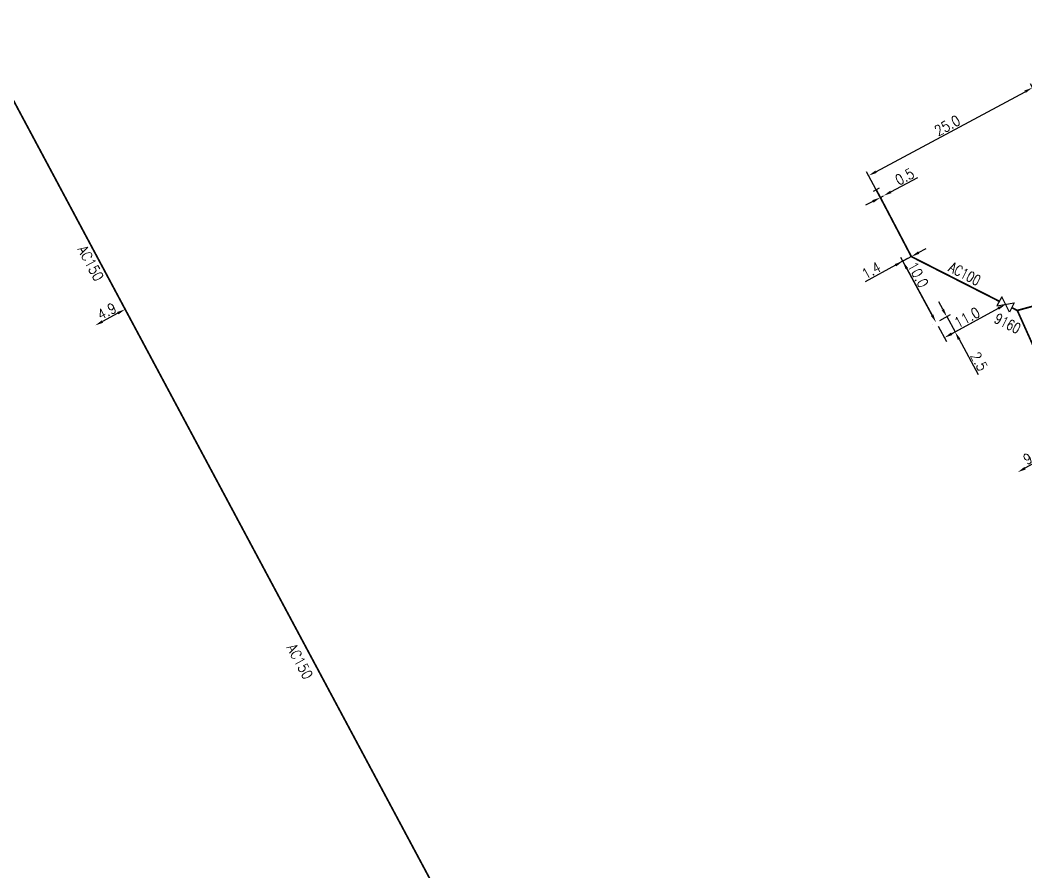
# Model space of a CAD drawing. Header units: millimetres. Extents: x 150998 to 151977, y 126997 to 128005.
# Drawn here: x 151138.9 to 151283.3, y 127134.4 to 127256.8 of the extents above; entities that cross this region are included whole.
import ezdxf
from ezdxf.enums import TextEntityAlignment as Align

# ---------------------------------------------------------------- set-up
doc = ezdxf.new("R2010")
doc.units = ezdxf.units.MM
doc.header["$PDMODE"] = 34
doc.linetypes.add('L_100_AP', pattern=[14, 10, -1.5, 1, -1.5])
doc.layers.get('0').update_dxf_attribs({"linetype": 'CONTINUOUS'})
doc.layers.get('DEFPOINTS').update_dxf_attribs({"linetype": 'CONTINUOUS'})
for name, color, linetype in [('L_140', 3, 'CONTINUOUS'), ('L_300', 7, 'CONTINUOUS'), ('L_340', 7, 'CONTINUOUS')]:
    doc.layers.add(name, color=color, linetype=linetype)
doc.styles.add('G_ROMANS', font='ROMANS.SHX', dxfattribs={"width": 0.75})
doc.styles.get("Standard").update_dxf_attribs({"font": 'romans.shx', "width": 0.85})
doc.dimstyles.get("Standard").update_dxf_attribs({"dimtxt": 1.5, "dimasz": 1.2, "dimexe": 0.625, "dimexo": 0.625, "dimgap": 0.25, "dimtad": 1, "dimdec": 1, "dimzin": 0, "dimdsep": 46, "dimtxsty": 'Standard', "dimcen": -0.5, "dimadec": 0, "dimazin": 0, "dimtfac": 1, "dimtdec": 1, "dimtmove": 0, "dimatfit": 3, "dimfxl": 0, "dimtolj": 1, "dimtzin": 0, "dimarcsym": 0})

# ---------------------------------------------------------------- blocks, each defined once
blk = doc.blocks.new('*D328')
at = {"layer": 'DEFPOINTS', "color": 0, "linetype": 'Continuous', "transparency": 16777216}
for p in [(151153.95, 127215.24), (151149.64, 127212.91), (151149.64, 127212.91)]:
    blk.add_point(p, dxfattribs=at)
at = {"layer": 'L_140', "color": 0, "linetype": 'Continuous', "lineweight": -2, "transparency": 16777216}
blk.add_line((151152.9, 127214.67), (151150.7, 127213.48), dxfattribs=at)
at = {"layer": 'L_140', "color": 0, "linetype": 'Continuous', "transparency": 16777216}
for points in [[(151152.8, 127214.85), (151152.99, 127214.5), (151153.95, 127215.24)], [(151150.6, 127213.66), (151150.79, 127213.31), (151149.64, 127212.91)]]:
    blk.add_solid(points, dxfattribs=at)
at = {"layer": 'L_140', "color": 0, "linetype": 'Continuous', "transparency": 16777216, "insert": (151151.32, 127214.96), "char_height": 1.5, "attachment_point": 5, "rotation": 28.3969}
blk.add_mtext('\\A1;4.9', dxfattribs=at)
blk = doc.blocks.new('*D602')
at = {"layer": 'DEFPOINTS', "color": 0, "linetype": 'Continuous', "transparency": 16777216}
for p in [(151284.26, 127247.06), (151285.01, 127245.67), (151262.42, 127231.29)]:
    blk.add_point(p, dxfattribs=at)
at = {"layer": 'L_340', "color": 0, "linetype": 'Continuous', "lineweight": -2, "transparency": 16777216}
for p, q in [((151284.71, 127246.22), (151283.97, 127247.61)), ((151261.79, 127234.99), (151283.21, 127246.49)), ((151262.12, 127231.85), (151260.44, 127234.98))]:
    blk.add_line(p, q, dxfattribs=at)
at = {"layer": 'L_340', "color": 0, "linetype": 'Continuous', "transparency": 16777216}
for points in [[(151283.11, 127246.67), (151283.3, 127246.32), (151284.26, 127247.06)], [(151261.7, 127235.17), (151261.89, 127234.82), (151260.74, 127234.43)]]:
    blk.add_solid(points, dxfattribs=at)
at = {"layer": 'L_340', "color": 0, "linetype": 'Continuous', "transparency": 16777216, "insert": (151272.03, 127241.63), "char_height": 1.5, "attachment_point": 5, "rotation": 28.2406}
blk.add_mtext('\\A1;25.0', dxfattribs=at)
blk = doc.blocks.new('*D603')
at = {"layer": 'DEFPOINTS', "color": 0, "linetype": 'Continuous', "transparency": 16777216}
for p in [(151265.64, 127222.14), (151266.87, 127222.81), (151270.42, 127213.35)]:
    blk.add_point(p, dxfattribs=at)
at = {"layer": 'L_140', "color": 0, "linetype": 'Continuous', "lineweight": -2, "transparency": 16777216}
for p, q in [((151267.92, 127223.38), (151268.98, 127223.95)), ((151270.12, 127213.9), (151265.34, 127222.69)), ((151266.87, 127222.81), (151265.64, 127222.14)), ((151266.57, 127223.35), (151266.57, 127223.35)), ((151264.59, 127221.56), (151260.25, 127219.2))]:
    blk.add_line(p, q, dxfattribs=at)
at = {"layer": 'L_140', "color": 0, "linetype": 'Continuous', "transparency": 16777216}
for points in [[(151267.83, 127223.55), (151268.02, 127223.2), (151266.87, 127222.81)], [(151264.49, 127221.74), (151264.68, 127221.39), (151265.64, 127222.14)]]:
    blk.add_solid(points, dxfattribs=at)
at = {"layer": 'L_140', "color": 0, "linetype": 'Continuous', "transparency": 16777216, "insert": (151261.11, 127220.81), "char_height": 1.5, "attachment_point": 5, "rotation": 28.5534}
blk.add_mtext('\\A1;1.4', dxfattribs=at)
blk = doc.blocks.new('*D604')
at = {"layer": 'DEFPOINTS', "color": 0, "linetype": 'Continuous', "transparency": 16777216}
for p in [(151280.4, 127215.93), (151270.42, 127213.35), (151271.62, 127211.16)]:
    blk.add_point(p, dxfattribs=at)
at = {"layer": 'L_300', "color": 0, "linetype": 'Continuous', "lineweight": -2, "transparency": 16777216}
for p, q in [((151279.34, 127215.36), (151272.67, 127211.73)), ((151270.72, 127212.8), (151271.91, 127210.61))]:
    blk.add_line(p, q, dxfattribs=at)
at = {"layer": 'L_300', "color": 0, "linetype": 'Continuous', "transparency": 16777216}
for points in [[(151279.25, 127215.54), (151279.44, 127215.18), (151280.4, 127215.93)], [(151272.57, 127211.91), (151272.77, 127211.55), (151271.62, 127211.16)]]:
    blk.add_solid(points, dxfattribs=at)
at = {"layer": 'L_300', "color": 0, "linetype": 'Continuous', "transparency": 16777216, "insert": (151274.86, 127214.06), "char_height": 1.5, "attachment_point": 5, "rotation": 28.5534}
blk.add_mtext('\\A1;11.0', dxfattribs=at)
blk = doc.blocks.new('L_300_03')
at = {"color": 0, "linetype": 'Continuous', "flags": 128}
blk.add_lwpolyline([(-1, 0.75), (1, -0.75), (1, 0.75), (-1, -0.75), (-1, 0.75)], dxfattribs=at)
at = {"color": 0, "linetype": 'Continuous', "width": 0.75}
blk.add_attdef('NUM', text='', height=1.5, dxfattribs=at).set_placement((0, 2.1), align=Align.MIDDLE_CENTER)
at = {"color": 0, "linetype": 'Continuous', "width": 0.75, "flags": 3}
for tag, p in [('DEF_LEG', (0, -5)), ('DEF_COUP', (0, -7.5)), ('DEF_TYPE', (0, -10))]:
    blk.add_attdef(tag, text='', height=1.2, dxfattribs=at).set_placement(p, align=Align.MIDDLE)
blk = doc.blocks.new('*D605')
at = {"layer": 'DEFPOINTS', "color": 0, "linetype": 'Continuous', "transparency": 16777216}
for p in [(151262.42, 127231.29), (151262.86, 127231.53), (151262.86, 127231.53)]:
    blk.add_point(p, dxfattribs=at)
at = {"layer": 'L_340', "color": 0, "linetype": 'Continuous', "lineweight": -2, "transparency": 16777216}
for p, q in [((151263.92, 127232.09), (151267.78, 127234.15)), ((151262.42, 127231.29), (151262.86, 127231.53)), ((151261.36, 127230.73), (151260.3, 127230.17))]:
    blk.add_line(p, q, dxfattribs=at)
at = {"layer": 'L_340', "color": 0, "linetype": 'Continuous', "transparency": 16777216}
for points in [[(151263.83, 127232.27), (151264.01, 127231.92), (151262.86, 127231.53)], [(151261.26, 127230.91), (151261.45, 127230.55), (151262.42, 127231.29)]]:
    blk.add_solid(points, dxfattribs=at)
at = {"layer": 'L_340', "color": 0, "linetype": 'Continuous', "transparency": 16777216, "insert": (151265.91, 127234.28), "char_height": 1.5, "attachment_point": 5, "rotation": 28.0014}
blk.add_mtext('\\A1;0.5', dxfattribs=at)
blk = doc.blocks.new('L_340_07')
at = {"color": 0, "linetype": 'Continuous', "const_width": 0.25, "flags": 128}
blk.add_lwpolyline([(0, 0), (1.25, 0)], dxfattribs=at)
at = {"color": 0, "linetype": 'Continuous', "flags": 128}
blk.add_lwpolyline([(1.25, -0.5), (1.25, 0.5)], dxfattribs=at)
at = {"color": 0, "linetype": 'Continuous', "style": 'G_ROMANS', "width": 0.75, "flags": 3}
for tag, p in [('DEF_LEG', (0.72, -3.47)), ('DEF_COUP', (0.72, -5.97)), ('DEF_TYPE', (0.72, -8.47))]:
    blk.add_attdef(tag, text='', height=1.2, dxfattribs=at).set_placement(p, align=Align.MIDDLE)
blk = doc.blocks.new('*D606')
at = {"layer": 'DEFPOINTS', "color": 0, "linetype": 'Continuous', "transparency": 16777216}
for p in [(151290.48, 127196.39), (151282.14, 127191.84), (151282.14, 127191.84)]:
    blk.add_point(p, dxfattribs=at)
at = {"layer": 'L_140', "color": 0, "linetype": 'Continuous', "lineweight": -2, "transparency": 16777216}
blk.add_line((151289.42, 127195.81), (151283.19, 127192.42), dxfattribs=at)
at = {"layer": 'L_140', "color": 0, "linetype": 'Continuous', "transparency": 16777216}
for points in [[(151289.33, 127195.99), (151289.52, 127195.64), (151290.48, 127196.39)], [(151283.09, 127192.59), (151283.29, 127192.24), (151282.14, 127191.84)]]:
    blk.add_solid(points, dxfattribs=at)
at = {"layer": 'L_140', "color": 0, "linetype": 'Continuous', "transparency": 16777216, "insert": (151284.31, 127194.17), "char_height": 1.5, "attachment_point": 5, "rotation": 28.5975}
blk.add_mtext('\\A1;9.5', dxfattribs=at)
blk = doc.blocks.new('*D938')
at = {"layer": 'DEFPOINTS', "color": 0, "linetype": 'Continuous', "transparency": 16777216}
for p in [(151280.4, 127215.93), (151271.95, 127214.19), (151270.42, 127213.35)]:
    blk.add_point(p, dxfattribs=at)
at = {"layer": 'L_300', "color": 0, "linetype": 'Continuous', "lineweight": -2, "transparency": 16777216}
for p, q in [((151271.38, 127215.24), (151270.8, 127216.29)), ((151279.85, 127215.64), (151272.6, 127211.69)), ((151270.97, 127213.65), (151272.5, 127214.48)), ((151271.95, 127214.19), (151273.15, 127211.99)), ((151273.72, 127210.94), (151276.47, 127205.88))]:
    blk.add_line(p, q, dxfattribs=at)
at = {"layer": 'L_300', "color": 0, "linetype": 'Continuous', "transparency": 16777216}
for points in [[(151271.55, 127215.34), (151271.2, 127215.14), (151271.95, 127214.19)], [(151273.9, 127211.03), (151273.54, 127210.84), (151273.15, 127211.99)]]:
    blk.add_solid(points, dxfattribs=at)
at = {"layer": 'L_300', "color": 0, "linetype": 'Continuous', "transparency": 16777216, "insert": (151276.59, 127207.75), "char_height": 1.5, "attachment_point": 5, "rotation": 298.5488}
blk.add_mtext('\\A1;2.5', dxfattribs=at)
blk = doc.blocks.new('*D939')
at = {"layer": 'DEFPOINTS', "color": 0, "linetype": 'Continuous', "transparency": 16777216}
for p in [(151266.87, 127222.81), (151270.42, 127213.35), (151270.42, 127213.35)]:
    blk.add_point(p, dxfattribs=at)
at = {"layer": 'L_140', "color": 0, "linetype": 'Continuous', "lineweight": -2, "transparency": 16777216}
for p, q in [((151266.32, 127222.51), (151265.09, 127221.84)), ((151266.21, 127221.08), (151269.85, 127214.41)), ((151269.87, 127213.05), (151269.87, 127213.05))]:
    blk.add_line(p, q, dxfattribs=at)
at = {"layer": 'L_140', "color": 0, "linetype": 'Continuous', "transparency": 16777216}
for points in [[(151266.39, 127221.18), (151266.04, 127220.99), (151265.64, 127222.14)], [(151270.02, 127214.5), (151269.67, 127214.31), (151270.42, 127213.35)]]:
    blk.add_solid(points, dxfattribs=at)
at = {"layer": 'L_140', "color": 0, "linetype": 'Continuous', "transparency": 16777216, "insert": (151267.83, 127220.2), "char_height": 1.5, "attachment_point": 5, "rotation": 298.5534}
blk.add_mtext('\\A1;10.0', dxfattribs=at)

msp = doc.modelspace()

# ---------------------------------------------------------------- linework, layer by layer
at = {"layer": 'L_140', "linetype": 'L_100_AP', "flags": 128}
for points in [[(151000, 127502.39, 0.25, 0.25, 0), (151001.58, 127499.38, 0.25, 0.25, 0), (151008.96, 127485.73, 0.25, 0.25, 0), (151023.99, 127457.64, 0.25, 0.25, 0), (151036.43, 127434.37, 0.25, 0.25, 0), (151039.86, 127427.93, 0.25, 0.25, 0), (151049.31, 127410.19, 0.25, 0.25, 0), (151055.28, 127400.09, 0.25, 0.25, 0), (151074.53, 127362.59, 0.25, 0.25, 0), (151076.37, 127359.24, 0.25, 0.25, 0), (151080.34, 127352.52, 0.25, 0.25, 0), (151099.94, 127316.01, 0.25, 0.25, 0), (151104.45, 127307.74, 0.25, 0.25, 0), (151105.36, 127306.06, 0.25, 0.25, 0), (151113.89, 127289.92, 0.25, 0.25, 0), (151126.93, 127265.66, 0.25, 0.25, 0), (151126.93, 127265.66, 0.25, 0.25, 0), (151134.83, 127250.99, 0.25, 0.25, 0), (151153.95, 127215.24, 0.25, 0.25, 0), (151220.56, 127090.75, 0.25, 0.25, 0), (151220.56, 127090.75, 0.25, 0.25, 0), (151222.34, 127087.39, 0.25, 0.25, 0), (151221.22, 127083.87, 0.25, 0.25, 0), (151218.39, 127082.43, 0.25, 0.25, 0), (151217.52, 127081.99, 0.25, 0.25, 0), (151212.15, 127079.27, 0.25, 0.25, 0), (151205.66, 127075.83, 0.25, 0.25, 0), (151173.09, 127058.52, 0.25, 0.25, 0), (151164.92, 127054.37, 0.25, 0.25, 0), (151144.45, 127043.98, 0.25, 0.25, 0), (151124.93, 127035.51, 0.25, 0.25, 0), (151109.5, 127029.15, 0.25, 0.25, 0), (151089.33, 127021.09, 0.25, 0.25, 0), (151054.8, 127007.13, 0.25, 0.25, 0), (151050.83, 127005.52, 0, 0, 0)], [(151262.42, 127231.29, 0.25, 0.25, 0), (151263.21, 127229.79, 0.25, 0.25, 0), (151266.87, 127222.81, 0.25, 0.25, 0), (151279.5, 127216.39, 0, 0, 0)], [(151322.65, 127136.54, 0.25, 0.25, 0), (151322.07, 127137.75, 0.25, 0.25, 0), (151321.79, 127138.34, 0.25, 0.25, 0), (151321.79, 127138.34, 0.25, 0.25, 0), (151321.79, 127138.34, 0.25, 0.25, 0), (151318.46, 127145.25, 0.25, 0.25, 0), (151308.87, 127162.76, 0.25, 0.25, 0), (151305.1, 127168.57, 0.25, 0.25, 0), (151293.36, 127190.08, 0.25, 0.25, 0), (151290.48, 127196.39, 0.25, 0.25, 0), (151282.09, 127215.07, 0.25, 0.25, 0), (151298.97, 127219.69, 0.25, 0.25, 0), (151303.55, 127219.82, 0.25, 0.25, 0), (151304.47, 127219.84, 0, 0, 0)]]:
    msp.add_lwpolyline(points, format="xyseb", dxfattribs=at)
at = {"layer": 'L_140', "linetype": 'L_100_AP', "const_width": 0.25, "flags": 128}
msp.add_lwpolyline([(151281.29, 127215.48), (151282.09, 127215.07)], dxfattribs=at)

# ---------------------------------------------------------------- block references
at = {"layer": 'L_300'}
ref = msp.add_blockref('L_300_03', (151280.4, 127215.93), dxfattribs=dict(at, rotation=153.0659268699254))
ref.add_attrib('NUM', '9160', dxfattribs={"layer": '0', "color": 0, "linetype": 'Continuous', "height": 1.5, "rotation": 333.0659, "width": 0.75}).set_placement((151280.69, 127213.21), align=Align.MIDDLE_CENTER)
at = {"layer": 'L_340', "rotation": 118.2405693655386}
msp.add_blockref('L_340_07', (151262.42, 127231.29), dxfattribs=at)

# ---------------------------------------------------------------- texts
at = {"layer": 'L_140', "linetype": 'Continuous'}
for s, rotation, width, p in [('AC150', 298.305, 0.85, (151147.06, 127223.88)), ('AC100', 332.585, 0.75, (151272.08, 127220.77)), ('AC150', 298.305, 0.85, (151177.11, 127166.68))]:
    msp.add_text(s, height=1.5, rotation=rotation, dxfattribs=dict(at, width=width)).set_placement(p)

# ---------------------------------------------------------------- dimensions: what is measured, and where the dimension line sits
for base, p1, p2, angle, picture, middle in [((151265.64, 127222.14), (151266.87, 127222.81), (151270.42, 127213.35), 28.5534, '*D603', (151261.59, 127219.93)), ((151270.42, 127213.35), (151266.87, 127222.81), (151270.42, 127213.35), 118.5534, '*D939', (151266.95, 127219.72)), ((151149.64, 127212.91), (151153.95, 127215.24), (151149.64, 127212.91), 28.3969, '*D328', (151151.8, 127214.08)), ((151282.14, 127191.84), (151290.48, 127196.39), (151282.14, 127191.84), 28.5975, '*D606', (151284.79, 127193.29))]:
    dim = msp.add_linear_dim(base=base, p1=p1, p2=p2, angle=angle, dimstyle='Standard', dxfattribs=at)
    dim.commit()
    dim.dimension.update_dxf_attribs({"geometry": picture, "text_midpoint": middle, "dimtype": 160})
at = {"layer": 'L_300', "linetype": 'Continuous'}
dim = msp.add_linear_dim(base=(151271.95, 127214.19), p1=(151280.4, 127215.93), p2=(151270.42, 127213.35), angle=298.5488, dimstyle='Standard', dxfattribs=at)
dim.commit()
dim.dimension.update_dxf_attribs({"geometry": '*D938', "text_midpoint": (151275.71, 127207.27), "dimtype": 160})
dim = msp.add_linear_dim(base=(151271.62, 127211.16), p1=(151280.4, 127215.93), p2=(151270.42, 127213.35), angle=28.5534, text='11.0', dimstyle='Standard', dxfattribs=at)
dim.commit()
dim.dimension.update_dxf_attribs({"geometry": '*D604', "text_midpoint": (151275.34, 127213.18), "dimtype": 160})
at = {"layer": 'L_340', "linetype": 'Continuous'}
dim = msp.add_linear_dim(base=(151284.26, 127247.06), p1=(151262.42, 127231.29), p2=(151285.01, 127245.67), angle=208.2406, text='25.0', dimstyle='Standard', dxfattribs=at)
dim.commit()
dim.dimension.update_dxf_attribs({"geometry": '*D602', "text_midpoint": (151272.5, 127240.74), "dimtype": 160})
dim = msp.add_linear_dim(base=(151262.86, 127231.53), p1=(151262.42, 127231.29), p2=(151262.86, 127231.53), angle=208.0014, dimstyle='Standard', dxfattribs=at)
dim.commit()
dim.dimension.update_dxf_attribs({"geometry": '*D605', "text_midpoint": (151266.38, 127233.4), "dimtype": 160})

doc.saveas('drawing.dxf')
